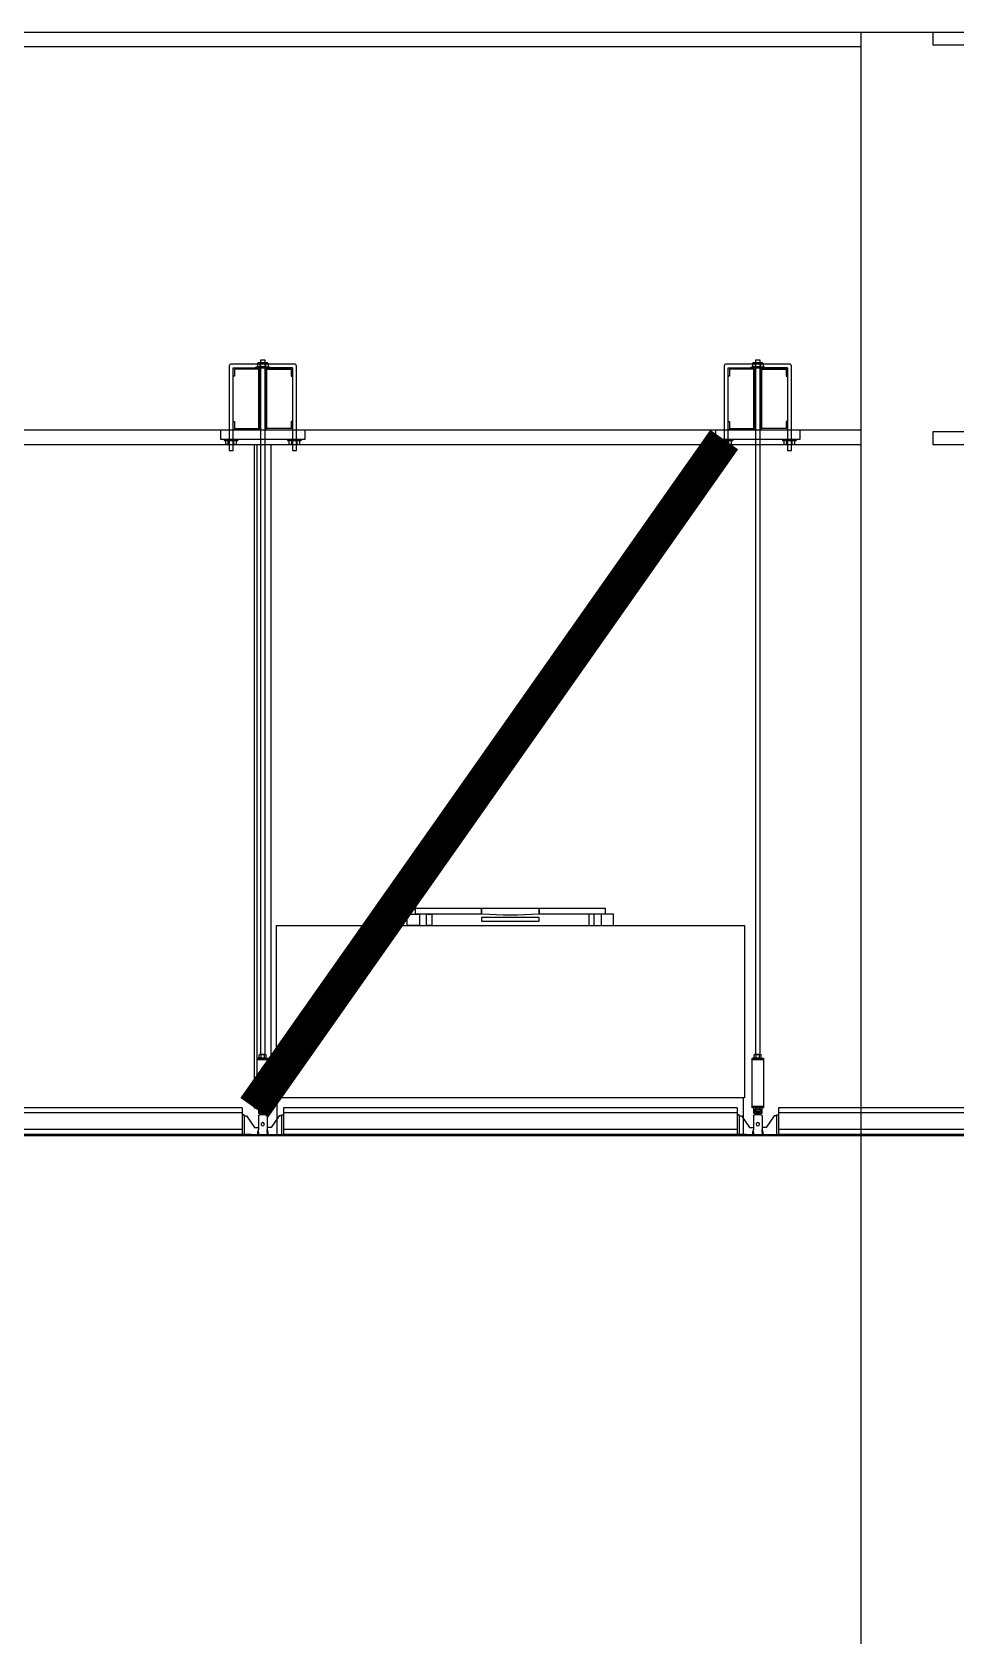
# Model space of a CAD drawing. Header units: millimetres. Extents: x -32710 to 654186, y -254124 to 420220.
# Drawn here: x 228441 to 230680, y 389838 to 393725 of the extents above; entities that cross this region are included whole.
import ezdxf
from ezdxf.xclip import XClip

# ---------------------------------------------------------------- set-up
doc = ezdxf.new("R2010")
doc.units = ezdxf.units.MM
doc.header["$LTSCALE"] = 1000
doc.linetypes.add('YFSHI-02(E-LINE)$0$HIDDEN', pattern=[0.3, 0.2, -0.1])
for name, color, linetype in [('FFU', 145, 'Continuous'), ('TPH12-SEC-@E$0$KABE1', 252, 'Continuous'), ('TPH12-SEC-@E$0$STEEL2', 252, 'Continuous'), ('TPH12-SEC-@E$0$STEEL3', 252, 'Continuous'), ('YFSHI-02(E-LINE)$0$SH-LINE-10', 10, 'Continuous'), ('YFSHI-02(E-LINE)$0$SH-LINE-130', 130, 'Continuous'), ('YFSHI-02(E-LINE)$0$SH-LINE-82', 82, 'Continuous')]:
    doc.layers.add(name, color=color, linetype=linetype)

# ---------------------------------------------------------------- blocks, each defined once
blk = doc.blocks.new('TPH12-SEC-@E')
at = {"layer": 'TPH12-SEC-@E$0$KABE1'}
blk.add_line((47000, 393725), (273000, 393725), dxfattribs=at)
at = {"layer": 'TPH12-SEC-@E$0$STEEL2'}
blk.add_lwpolyline([(230625, 393725), (230975, 393725), (230975, 393693), (230827.5, 393693, 0.414214), (230809.5, 393675), (230809.5, 392775, 0.414214), (230827.5, 392757), (230975, 392757), (230975, 392725), (230625, 392725), (230625, 392757), (230772.5, 392757, 0.414214), (230790.5, 392775), (230790.5, 393675, 0.414214), (230772.5, 393693), (230625, 393693)], format="xyb", close=True, dxfattribs=at)
at = {"layer": 'TPH12-SEC-@E$0$STEEL3', "linetype": 'Continuous'}
for p, q in [((230450, 393689), (222750, 393689)), ((222750, 392761), (230450, 392761)), ((230450, 392725), (222750, 392725))]:
    blk.add_line(p, q, dxfattribs=at)
at = {"layer": 'TPH12-SEC-@E$0$STEEL3'}
blk.add_line((230450, 393725), (230450, 385050), dxfattribs=at)
blk = doc.blocks.new('YFSHI-02(E-LINE)$0$CEILING-A')
for p, q in [((-110, 6.8), (-110, 0)), ((-110, 6.8), (0, 6.8)), ((-110, 5.57), (0, 5.57)), ((0, 6.8), (0, 0)), ((-110, 1.52), (0, 1.52)), ((-110, 0.28), (0, 0.28)), ((-110, 0), (0, 0))]:
    blk.add_line(p, q)
blk = doc.blocks.new('YFSHI-02(E-LINE)$0$1')
for p, q in [((0.45, 5.1), (0, 5.1)), ((0, 5.1), (0, 0)), ((0.45, 4.8), (0.45, 5.1)), ((0.45, 4.8), (1.05, 4.8)), ((0.45, 4.8), (0.45, 0.28)), ((1.05, 4.8), (3, 2.05)), ((3.95, 4.8), (3.95, 2.05)), ((4.25, 5.1), (5.75, 5.1)), ((6.05, 4.8), (6.05, 2.05)), ((8.95, 4.8), (7, 2.05)), ((9.55, 4.8), (8.95, 4.8)), ((9.55, 4.8), (9.55, 5.1)), ((9.55, 5.1), (10, 5.1)), ((9.55, 4.8), (9.55, 0.33)), ((10, 5.1), (10, 0)), ((9.4, 0.33), (0, 0.33)), ((0, 0.25), (5.68, 0.25)), ((0, 0), (10, 0)), ((2.2, 0), (5, 0)), ((3, 2.05), (3.95, 2.05)), ((3.95, 1.55), (3.75, 0.88)), ((3.75, 0.88), (3.95, 0.88)), ((3.75, 0.88), (3.75, 0.25)), ((3.95, 2.05), (3.95, 1.55)), ((3.95, 0.88), (3.95, 1.55)), ((3.95, 0.88), (3.95, 0.45)), ((10, 0.25), (4.32, 0.25)), ((7, 2.05), (6.05, 2.05)), ((6.05, 2.05), (6.05, 1.55)), ((6.05, 1.55), (6.25, 0.88)), ((6.05, 0.88), (6.05, 1.55)), ((6.25, 0.88), (6.05, 0.88)), ((6.05, 0.88), (6.05, 0.45)), ((6.25, 0.88), (6.25, 0.25)), ((7.8, 0.33), (10, 0.33))]:
    blk.add_line(p, q)
blk.add_lwpolyline([(4.3, 5.1), (4.3, 5.4, 0.414214), (4.2, 5.5), (3.96, 5.5, -0.414214), (3.94, 5.52), (3.94, 6.76, -0.414214), (3.98, 6.8), (4.46, 6.8, -0.414214), (4.5, 6.76), (4.5, 6.42, -0.414214), (4.48, 6.4), (4.18, 6.4, 0.414214), (4.16, 6.38), (4.16, 5.8, 0.414214), (4.26, 5.7), (5.74, 5.7, 0.414214), (5.84, 5.8), (5.84, 6.38, 0.414214), (5.82, 6.4), (5.52, 6.4, -0.414214), (5.5, 6.42), (5.5, 6.76, -0.414214), (5.54, 6.8), (6.02, 6.8, -0.414214), (6.06, 6.76), (6.06, 5.52, -0.414214), (6.04, 5.5), (5.8, 5.5, 0.414214), (5.7, 5.4), (5.7, 5.1)], format="xyb")
blk.add_lwpolyline([(4.52, 5.5, 0.414214), (4.42, 5.4), (4.42, 5.2, 0.414214), (4.52, 5.1), (5.48, 5.1, 0.414214), (5.58, 5.2), (5.58, 5.4, 0.414214), (5.48, 5.5)], format="xyb", close=True)
blk.add_circle((5, 2.8), 0.41)
for centre, radius, start, end in [((4.25, 4.8), 0.3, 90, 180), ((5.75, 4.8), 0.3, 0, 90), ((3.75, 0.45), 0.2, 270, 0), ((6.25, 0.45), 0.2, 180, 270)]:
    blk.add_arc(centre, radius, start, end)
blk = doc.blocks.new('YFSHI-02(E-LINE)')
at = {"layer": 'YFSHI-02(E-LINE)$0$SH-LINE-10'}
for p, q in [((228918.5, 392915.5), (228918.5, 392711.3)), ((229076.5, 392920.5), (228923.5, 392920.5)), ((228928, 392711.3), (228928, 392911)), ((228928, 392911), (229072, 392911)), ((229016.5, 392913.1), (228983.5, 392913.1)), ((228983.5, 392911), (228983.5, 392913.1)), ((229016.5, 392911), (228983.5, 392911)), ((228987.3, 392921.8), (228987.3, 392914.3)), ((228987.3, 392921.8), (228987.3, 392914.3)), ((229011.7, 392923), (228988.3, 392923)), ((229011.7, 392923), (228988.3, 392923)), ((228990.7, 392922.7), (228988.3, 392922.7)), ((228990.7, 392922.7), (228988.3, 392922.7)), ((228990.7, 392913.4), (228988.3, 392913.4)), ((228990.7, 392913.4), (228988.3, 392913.4)), ((229011.7, 392913.1), (228988.3, 392913.1)), ((228993.2, 392921.8), (228993.2, 392914.3)), ((228993.2, 392921.8), (228993.2, 392914.3)), ((228995.2, 391247), (228995.2, 392931)), ((228995.2, 392931), (229004.8, 392931)), ((229003.5, 392922.7), (228996.5, 392922.7)), ((229003.5, 392922.7), (228996.5, 392922.7)), ((229003.5, 392913.4), (228996.5, 392913.4)), ((229003.5, 392913.4), (228996.5, 392913.4)), ((229004.8, 392931), (229004.8, 391247)), ((229006.8, 392921.8), (229006.8, 392914.3)), ((229006.8, 392921.8), (229006.8, 392914.3)), ((229009.3, 392922.7), (229011.7, 392922.7)), ((229009.3, 392922.7), (229011.7, 392922.7)), ((229009.3, 392913.4), (229011.7, 392913.4)), ((229009.3, 392913.4), (229011.7, 392913.4)), ((229012.7, 392921.8), (229012.7, 392914.3)), ((229012.7, 392921.8), (229012.7, 392914.3)), ((229016.5, 392911), (229016.5, 392913.1)), ((229072, 392911), (229072, 392711.3)), ((229081.5, 392737.3), (229081.5, 392915.5)), ((230118.5, 392915.5), (230118.5, 392711.3)), ((230276.5, 392920.5), (230123.5, 392920.5)), ((230128, 392711.3), (230128, 392911)), ((230128, 392911), (230272, 392911)), ((230216.5, 392913.1), (230183.5, 392913.1)), ((230183.5, 392911), (230183.5, 392913.1)), ((230216.5, 392911), (230183.5, 392911)), ((230187.3, 392921.8), (230187.3, 392914.3)), ((230187.3, 392921.8), (230187.3, 392914.3)), ((230211.7, 392923), (230188.3, 392923)), ((230211.7, 392923), (230188.3, 392923)), ((230190.7, 392922.7), (230188.3, 392922.7)), ((230190.7, 392922.7), (230188.3, 392922.7)), ((230190.7, 392913.4), (230188.3, 392913.4)), ((230190.7, 392913.4), (230188.3, 392913.4)), ((230211.7, 392913.1), (230188.3, 392913.1)), ((230193.2, 392921.8), (230193.2, 392914.3)), ((230193.2, 392921.8), (230193.2, 392914.3)), ((230195.2, 391247), (230195.2, 392931)), ((230195.2, 392931), (230204.8, 392931)), ((230203.5, 392922.7), (230196.5, 392922.7)), ((230203.5, 392922.7), (230196.5, 392922.7)), ((230203.5, 392913.4), (230196.5, 392913.4)), ((230203.5, 392913.4), (230196.5, 392913.4)), ((230204.8, 392931), (230204.8, 391247)), ((230206.8, 392921.8), (230206.8, 392914.3)), ((230206.8, 392921.8), (230206.8, 392914.3)), ((230209.3, 392922.7), (230211.7, 392922.7)), ((230209.3, 392922.7), (230211.7, 392922.7)), ((230209.3, 392913.4), (230211.7, 392913.4)), ((230209.3, 392913.4), (230211.7, 392913.4)), ((230212.7, 392921.8), (230212.7, 392914.3)), ((230212.7, 392921.8), (230212.7, 392914.3)), ((230216.5, 392911), (230216.5, 392913.1)), ((230272, 392911), (230272, 392711.3)), ((230281.5, 392737.3), (230281.5, 392915.5)), ((228898.2, 392761), (229101.8, 392761)), ((228898.2, 392737.3), (228898.2, 392761)), ((229101.8, 392761), (229101.8, 392737.3)), ((230098.2, 392761), (230301.8, 392761)), ((230098.2, 392737.3), (230098.2, 392761)), ((230301.8, 392761), (230301.8, 392737.3)), ((229101.8, 392737.3), (228898.2, 392737.3)), ((228906.7, 392737.3), (228939.8, 392737.3)), ((228906.7, 392737.3), (228906.7, 392735.2)), ((228906.7, 392735.2), (228939.8, 392735.2)), ((228910.6, 392726.5), (228910.6, 392734)), ((228910.6, 392726.5), (228910.6, 392734)), ((228911.5, 392735.2), (228935, 392735.2)), ((228911.5, 392725.3), (228935, 392725.3)), ((228911.5, 392725.3), (228935, 392725.3)), ((228914, 392734.9), (228911.6, 392734.9)), ((228914, 392734.9), (228911.6, 392734.9)), ((228914, 392725.7), (228911.6, 392725.7)), ((228914, 392725.7), (228911.6, 392725.7)), ((228916.4, 392726.5), (228916.4, 392734)), ((228916.4, 392726.5), (228916.4, 392734)), ((228919.7, 392734.9), (228926.8, 392734.9)), ((228919.7, 392734.9), (228926.8, 392734.9)), ((228919.7, 392725.7), (228926.8, 392725.7)), ((228919.7, 392725.7), (228926.8, 392725.7)), ((228930, 392726.5), (228930, 392734)), ((228930, 392726.5), (228930, 392734)), ((228932.5, 392734.9), (228934.9, 392734.9)), ((228932.5, 392734.9), (228934.9, 392734.9)), ((228932.5, 392725.7), (228934.9, 392725.7)), ((228932.5, 392725.7), (228934.9, 392725.7)), ((228935.9, 392726.5), (228935.9, 392734)), ((228935.9, 392726.5), (228935.9, 392734)), ((228939.8, 392737.3), (228939.8, 392735.2)), ((229060.2, 392737.3), (229093.3, 392737.3)), ((229060.2, 392737.3), (229060.2, 392735.2)), ((229060.2, 392735.2), (229093.3, 392735.2)), ((229064.1, 392726.5), (229064.1, 392734)), ((229064.1, 392726.5), (229064.1, 392734)), ((229065, 392735.2), (229088.5, 392735.2)), ((229065, 392725.3), (229088.5, 392725.3)), ((229065, 392725.3), (229088.5, 392725.3)), ((229067.5, 392734.9), (229065.1, 392734.9)), ((229067.5, 392734.9), (229065.1, 392734.9)), ((229067.5, 392725.7), (229065.1, 392725.7)), ((229067.5, 392725.7), (229065.1, 392725.7)), ((229070, 392726.5), (229070, 392734)), ((229070, 392726.5), (229070, 392734)), ((229073.2, 392734.9), (229080.3, 392734.9)), ((229073.2, 392734.9), (229080.3, 392734.9)), ((229073.2, 392725.7), (229080.3, 392725.7)), ((229073.2, 392725.7), (229080.3, 392725.7)), ((229081.5, 392711.3), (229081.5, 392737.3)), ((229083.6, 392726.5), (229083.6, 392734)), ((229083.6, 392726.5), (229083.6, 392734)), ((229086, 392734.9), (229088.4, 392734.9)), ((229086, 392734.9), (229088.4, 392734.9)), ((229086, 392725.7), (229088.4, 392725.7)), ((229086, 392725.7), (229088.4, 392725.7)), ((229089.4, 392726.5), (229089.4, 392734)), ((229089.4, 392726.5), (229089.4, 392734)), ((229093.3, 392737.3), (229093.3, 392735.2)), ((230301.8, 392737.3), (230098.2, 392737.3)), ((230106.7, 392737.3), (230139.8, 392737.3)), ((230106.7, 392737.3), (230106.7, 392735.2)), ((230106.7, 392735.2), (230139.8, 392735.2)), ((230110.6, 392726.5), (230110.6, 392734)), ((230110.6, 392726.5), (230110.6, 392734)), ((230111.5, 392735.2), (230135, 392735.2)), ((230111.5, 392725.3), (230135, 392725.3)), ((230111.5, 392725.3), (230135, 392725.3)), ((230114, 392734.9), (230111.6, 392734.9)), ((230114, 392734.9), (230111.6, 392734.9)), ((230114, 392725.7), (230111.6, 392725.7)), ((230114, 392725.7), (230111.6, 392725.7)), ((230116.4, 392726.5), (230116.4, 392734)), ((230116.4, 392726.5), (230116.4, 392734)), ((230119.7, 392734.9), (230126.8, 392734.9)), ((230119.7, 392734.9), (230126.8, 392734.9)), ((230119.7, 392725.7), (230126.8, 392725.7)), ((230119.7, 392725.7), (230126.8, 392725.7)), ((230130, 392726.5), (230130, 392734)), ((230130, 392726.5), (230130, 392734)), ((230132.5, 392734.9), (230134.9, 392734.9)), ((230132.5, 392734.9), (230134.9, 392734.9)), ((230132.5, 392725.7), (230134.9, 392725.7)), ((230132.5, 392725.7), (230134.9, 392725.7)), ((230135.9, 392726.5), (230135.9, 392734)), ((230135.9, 392726.5), (230135.9, 392734)), ((230139.8, 392737.3), (230139.8, 392735.2)), ((230260.2, 392737.3), (230293.3, 392737.3)), ((230260.2, 392737.3), (230260.2, 392735.2)), ((230260.2, 392735.2), (230293.3, 392735.2)), ((230264.1, 392726.5), (230264.1, 392734)), ((230264.1, 392726.5), (230264.1, 392734)), ((230265, 392735.2), (230288.5, 392735.2)), ((230265, 392725.3), (230288.5, 392725.3)), ((230265, 392725.3), (230288.5, 392725.3)), ((230267.5, 392734.9), (230265.1, 392734.9)), ((230267.5, 392734.9), (230265.1, 392734.9)), ((230267.5, 392725.7), (230265.1, 392725.7)), ((230267.5, 392725.7), (230265.1, 392725.7)), ((230270, 392726.5), (230270, 392734)), ((230270, 392726.5), (230270, 392734)), ((230273.2, 392734.9), (230280.3, 392734.9)), ((230273.2, 392734.9), (230280.3, 392734.9)), ((230273.2, 392725.7), (230280.3, 392725.7)), ((230273.2, 392725.7), (230280.3, 392725.7)), ((230281.5, 392711.3), (230281.5, 392737.3)), ((230283.6, 392726.5), (230283.6, 392734)), ((230283.6, 392726.5), (230283.6, 392734)), ((230286, 392734.9), (230288.4, 392734.9)), ((230286, 392734.9), (230288.4, 392734.9)), ((230286, 392725.7), (230288.4, 392725.7)), ((230286, 392725.7), (230288.4, 392725.7)), ((230289.4, 392726.5), (230289.4, 392734)), ((230289.4, 392726.5), (230289.4, 392734)), ((230293.3, 392737.3), (230293.3, 392735.2)), ((228918.5, 392711.3), (228928, 392711.3)), ((229072, 392711.3), (229081.5, 392711.3)), ((230118.5, 392711.3), (230128, 392711.3)), ((230272, 392711.3), (230281.5, 392711.3)), ((228991.5, 391239.3), (228991.5, 391246.1)), ((228991.5, 391239.3), (228991.5, 391246.1)), ((228992.1, 391247), (229007.9, 391247)), ((228992.1, 391247), (229007.9, 391247)), ((228994.5, 391246.7), (228992.2, 391246.7)), ((228994.5, 391246.7), (228992.2, 391246.7)), ((229004.8, 391247), (228995.2, 391247)), ((228996.2, 391239.3), (228996.2, 391246.1)), ((228996.2, 391239.3), (228996.2, 391246.1)), ((228998.5, 391246.7), (229001.5, 391246.7)), ((229003.8, 391239.3), (229003.8, 391246.1)), ((229003.8, 391239.3), (229003.8, 391246.1)), ((229005.5, 391246.7), (229007.8, 391246.7)), ((229005.5, 391246.7), (229007.8, 391246.7)), ((229008.5, 391239.3), (229008.5, 391246.1)), ((229008.5, 391239.3), (229008.5, 391246.1)), ((230191.5, 391239.3), (230191.5, 391246.1)), ((230191.5, 391239.3), (230191.5, 391246.1)), ((230192.1, 391247), (230207.9, 391247)), ((230192.1, 391247), (230207.9, 391247)), ((230194.5, 391246.7), (230192.2, 391246.7)), ((230194.5, 391246.7), (230192.2, 391246.7)), ((230204.8, 391247), (230195.2, 391247)), ((230196.2, 391239.3), (230196.2, 391246.1)), ((230196.2, 391239.3), (230196.2, 391246.1)), ((230198.5, 391246.7), (230201.5, 391246.7)), ((230203.8, 391239.3), (230203.8, 391246.1)), ((230203.8, 391239.3), (230203.8, 391246.1)), ((230205.5, 391246.7), (230207.8, 391246.7)), ((230205.5, 391246.7), (230207.8, 391246.7)), ((230208.5, 391239.3), (230208.5, 391246.1)), ((230208.5, 391239.3), (230208.5, 391246.1)), ((228986.6, 391238.5), (229013.4, 391238.5)), ((228986.6, 391238.5), (229013.4, 391238.5)), ((228986.6, 391118), (228986.6, 391238.5)), ((228986.6, 391118), (228986.6, 391238.5)), ((228986.6, 391238.5), (229013.4, 391238.5)), ((228992.1, 391238.5), (229007.9, 391238.5)), ((228992.1, 391238.5), (229007.9, 391238.5)), ((228994.5, 391238.7), (228992.2, 391238.7)), ((228994.5, 391238.7), (228992.2, 391238.7)), ((228998.5, 391238.7), (229001.5, 391238.7)), ((228998.5, 391238.7), (229001.5, 391238.7)), ((229005.5, 391238.7), (229007.8, 391238.7)), ((229005.5, 391238.7), (229007.8, 391238.7)), ((229013.4, 391238.5), (229013.4, 391118)), ((229013.4, 391238.5), (229013.4, 391118)), ((230186.6, 391238.5), (230213.4, 391238.5)), ((230186.6, 391238.5), (230213.4, 391238.5)), ((230186.6, 391118), (230186.6, 391238.5)), ((230186.6, 391118), (230186.6, 391238.5)), ((230186.6, 391238.5), (230213.4, 391238.5)), ((230192.1, 391238.5), (230207.9, 391238.5)), ((230192.1, 391238.5), (230207.9, 391238.5)), ((230194.5, 391238.7), (230192.2, 391238.7)), ((230194.5, 391238.7), (230192.2, 391238.7)), ((230198.5, 391238.7), (230201.5, 391238.7)), ((230198.5, 391238.7), (230201.5, 391238.7)), ((230205.5, 391238.7), (230207.8, 391238.7)), ((230205.5, 391238.7), (230207.8, 391238.7)), ((230213.4, 391238.5), (230213.4, 391118)), ((230213.4, 391238.5), (230213.4, 391118)), ((229013.4, 391118), (228986.6, 391118)), ((229013.4, 391118), (228986.6, 391118)), ((228992.1, 391108.9), (228992.1, 391113.3)), ((229008.1, 391113.3), (228992.1, 391113.3)), ((229008.3, 391108.9), (228992.1, 391108.9)), ((228993.2, 391108.9), (228993.2, 391113.3)), ((228995.6, 391113.3), (228995.6, 391113.9)), ((229004.3, 391113.9), (228995.6, 391113.9)), ((228995.8, 391108.9), (228995.8, 391113.3)), ((228995.9, 391113.9), (228995.9, 391118)), ((229004.1, 391113.9), (229004.1, 391118)), ((229004.3, 391113.3), (229004.3, 391113.9)), ((229008.3, 391109), (229008.3, 391113.1)), ((230213.4, 391118), (230186.6, 391118)), ((230213.4, 391118), (230186.6, 391118)), ((230192.1, 391108.9), (230192.1, 391113.3)), ((230208.1, 391113.3), (230192.1, 391113.3)), ((230208.3, 391108.9), (230192.1, 391108.9)), ((230193.2, 391108.9), (230193.2, 391113.3)), ((230195.6, 391113.3), (230195.6, 391113.9)), ((230204.3, 391113.9), (230195.6, 391113.9)), ((230195.8, 391108.9), (230195.8, 391113.3)), ((230195.9, 391113.9), (230195.9, 391118)), ((230204.1, 391113.9), (230204.1, 391118)), ((230204.3, 391113.3), (230204.3, 391113.9)), ((230208.3, 391109), (230208.3, 391113.1))]:
    blk.add_line(p, q, dxfattribs=at)
for points in [[(228986.6, 391234.8), (229013.4, 391234.8)], [(228986.6, 391234.8), (229013.4, 391234.8)], [(230186.6, 391234.8), (230213.4, 391234.8)], [(230186.6, 391234.8), (230213.4, 391234.8)], [(228986.6, 391121.6), (229013.4, 391121.6)], [(228986.6, 391121.6), (229013.4, 391121.6)], [(230186.6, 391121.6), (230213.4, 391121.6)], [(230186.6, 391121.6), (230213.4, 391121.6)]]:
    blk.add_lwpolyline(points, dxfattribs=at)
for centre, radius, start, end in [((228923.5, 392915.5), 5, 90, 180), ((228989.3, 392921.2), 2.1, 120.5681, 163.207), ((228989.3, 392921.2), 2.1, 120.5681, 163.207), ((228989.1, 392920.8), 2.02, 111.8965, 149.5654), ((228989.1, 392920.8), 2.02, 111.8965, 149.5654), ((228989.1, 392915.3), 2.02, 210.4346, 248.1035), ((228989.1, 392915.3), 2.02, 210.4346, 248.1035), ((228989.3, 392914.9), 2.1, 196.793, 239.4319), ((228989.3, 392914.9), 2.1, 196.793, 239.4319), ((228989.3, 392914.6), 8.18, 61.7885, 80.1123), ((228989.3, 392914.6), 8.18, 61.7885, 80.1123), ((228989.3, 392921.5), 8.18, 279.8877, 298.2115), ((228989.3, 392921.5), 8.18, 279.8877, 298.2115), ((228997.2, 392913.2), 9.43, 94.1532, 114.8761), ((228997.2, 392913.2), 9.43, 94.1532, 114.8761), ((228997.2, 392922.8), 9.43, 245.1239, 265.8468), ((228997.2, 392922.8), 9.43, 245.1239, 265.8468), ((229002.8, 392913.2), 9.43, 65.1239, 85.8468), ((229002.8, 392913.2), 9.43, 65.1239, 85.8468), ((229002.8, 392922.8), 9.43, 274.1532, 294.8761), ((229002.8, 392922.8), 9.43, 274.1532, 294.8761), ((229010.7, 392914.6), 8.18, 99.8877, 118.2115), ((229010.7, 392914.6), 8.18, 99.8877, 118.2115), ((229010.7, 392921.5), 8.18, 241.7885, 260.1123), ((229010.7, 392921.5), 8.18, 241.7885, 260.1123), ((229010.7, 392921.2), 2.1, 16.793, 59.4319), ((229010.7, 392921.2), 2.1, 16.793, 59.4319), ((229010.9, 392920.8), 2.02, 30.4346, 68.1035), ((229010.9, 392920.8), 2.02, 30.4346, 68.1035), ((229010.7, 392914.9), 2.1, 300.5681, 343.207), ((229010.9, 392915.3), 2.02, 291.8965, 329.5654), ((229010.9, 392915.3), 2.02, 291.8965, 329.5654), ((229010.7, 392914.9), 2.1, 300.5681, 343.207), ((229076.5, 392915.5), 5, 0, 90), ((230123.5, 392915.5), 5, 90, 180), ((230189.3, 392921.2), 2.1, 120.5681, 163.207), ((230189.3, 392921.2), 2.1, 120.5681, 163.207), ((230189.1, 392920.8), 2.02, 111.8965, 149.5654), ((230189.1, 392920.8), 2.02, 111.8965, 149.5654), ((230189.1, 392915.3), 2.02, 210.4346, 248.1035), ((230189.1, 392915.3), 2.02, 210.4346, 248.1035), ((230189.3, 392914.9), 2.1, 196.793, 239.4319), ((230189.3, 392914.9), 2.1, 196.793, 239.4319), ((230189.3, 392914.6), 8.18, 61.7885, 80.1123), ((230189.3, 392914.6), 8.18, 61.7885, 80.1123), ((230189.3, 392921.5), 8.18, 279.8877, 298.2115), ((230189.3, 392921.5), 8.18, 279.8877, 298.2115), ((230197.2, 392913.2), 9.43, 94.1532, 114.8761), ((230197.2, 392913.2), 9.43, 94.1532, 114.8761), ((230197.2, 392922.8), 9.43, 245.1239, 265.8468), ((230197.2, 392922.8), 9.43, 245.1239, 265.8468), ((230202.8, 392913.2), 9.43, 65.1239, 85.8468), ((230202.8, 392913.2), 9.43, 65.1239, 85.8468), ((230202.8, 392922.8), 9.43, 274.1532, 294.8761), ((230202.8, 392922.8), 9.43, 274.1532, 294.8761), ((230210.7, 392914.6), 8.18, 99.8877, 118.2115), ((230210.7, 392914.6), 8.18, 99.8877, 118.2115), ((230210.7, 392921.5), 8.18, 241.7885, 260.1123), ((230210.7, 392921.5), 8.18, 241.7885, 260.1123), ((230210.7, 392921.2), 2.1, 16.793, 59.4319), ((230210.7, 392921.2), 2.1, 16.793, 59.4319), ((230210.9, 392920.8), 2.02, 30.4346, 68.1035), ((230210.9, 392920.8), 2.02, 30.4346, 68.1035), ((230210.7, 392914.9), 2.1, 300.5681, 343.207), ((230210.9, 392915.3), 2.02, 291.8965, 329.5654), ((230210.9, 392915.3), 2.02, 291.8965, 329.5654), ((230210.7, 392914.9), 2.1, 300.5681, 343.207), ((230276.5, 392915.5), 5, 0, 90), ((228912.6, 392733.4), 2.1, 120.5681, 163.207), ((228912.6, 392733.4), 2.1, 120.5681, 163.207), ((228912.3, 392733), 2.02, 111.8965, 149.5654), ((228912.3, 392733), 2.02, 111.8965, 149.5654), ((228912.3, 392727.5), 2.02, 210.4346, 248.1035), ((228912.6, 392727.1), 2.1, 196.793, 239.4319), ((228912.6, 392727.1), 2.1, 196.793, 239.4319), ((228912.3, 392727.5), 2.02, 210.4346, 248.1035), ((228912.6, 392726.8), 8.18, 61.7885, 80.1123), ((228912.6, 392726.8), 8.18, 61.7885, 80.1123), ((228912.6, 392733.7), 8.18, 279.8877, 298.2115), ((228912.6, 392733.7), 8.18, 279.8877, 298.2115), ((228920.4, 392725.5), 9.43, 94.1532, 114.8761), ((228920.4, 392725.5), 9.43, 94.1532, 114.8761), ((228920.4, 392735.1), 9.43, 245.1239, 265.8468), ((228920.4, 392735.1), 9.43, 245.1239, 265.8468), ((228926.1, 392725.5), 9.43, 65.1239, 85.8468), ((228926.1, 392725.5), 9.43, 65.1239, 85.8468), ((228926.1, 392735.1), 9.43, 274.1532, 294.8761), ((228926.1, 392735.1), 9.43, 274.1532, 294.8761), ((228933.9, 392726.8), 8.18, 99.8877, 118.2115), ((228933.9, 392726.8), 8.18, 99.8877, 118.2115), ((228933.9, 392733.7), 8.18, 241.7885, 260.1123), ((228933.9, 392733.7), 8.18, 241.7885, 260.1123), ((228934.2, 392733), 2.02, 30.4346, 68.1035), ((228934.2, 392733), 2.02, 30.4346, 68.1035), ((228934.2, 392727.5), 2.02, 291.8965, 329.5654), ((228934.2, 392727.5), 2.02, 291.8965, 329.5654), ((228933.9, 392733.4), 2.1, 16.793, 59.4319), ((228933.9, 392733.4), 2.1, 16.793, 59.4319), ((228933.9, 392727.1), 2.1, 300.5681, 343.207), ((228933.9, 392727.1), 2.1, 300.5681, 343.207), ((229066.1, 392733.4), 2.1, 120.5681, 163.207), ((229066.1, 392733.4), 2.1, 120.5681, 163.207), ((229065.8, 392733), 2.02, 111.8965, 149.5654), ((229065.8, 392733), 2.02, 111.8965, 149.5654), ((229065.8, 392727.5), 2.02, 210.4346, 248.1035), ((229066.1, 392727.1), 2.1, 196.793, 239.4319), ((229066.1, 392727.1), 2.1, 196.793, 239.4319), ((229065.8, 392727.5), 2.02, 210.4346, 248.1035), ((229066.1, 392726.8), 8.18, 61.7885, 80.1123), ((229066.1, 392726.8), 8.18, 61.7885, 80.1123), ((229066.1, 392733.7), 8.18, 279.8877, 298.2115), ((229066.1, 392733.7), 8.18, 279.8877, 298.2115), ((229073.9, 392725.5), 9.43, 94.1532, 114.8761), ((229073.9, 392725.5), 9.43, 94.1532, 114.8761), ((229073.9, 392735.1), 9.43, 245.1239, 265.8468), ((229073.9, 392735.1), 9.43, 245.1239, 265.8468), ((229079.6, 392725.5), 9.43, 65.1239, 85.8468), ((229079.6, 392725.5), 9.43, 65.1239, 85.8468), ((229079.6, 392735.1), 9.43, 274.1532, 294.8761), ((229079.6, 392735.1), 9.43, 274.1532, 294.8761), ((229087.4, 392726.8), 8.18, 99.8877, 118.2115), ((229087.4, 392726.8), 8.18, 99.8877, 118.2115), ((229087.4, 392733.7), 8.18, 241.7885, 260.1123), ((229087.4, 392733.7), 8.18, 241.7885, 260.1123), ((229087.7, 392733), 2.02, 30.4346, 68.1035), ((229087.7, 392733), 2.02, 30.4346, 68.1035), ((229087.7, 392727.5), 2.02, 291.8965, 329.5654), ((229087.7, 392727.5), 2.02, 291.8965, 329.5654), ((229087.4, 392733.4), 2.1, 16.793, 59.4319), ((229087.4, 392733.4), 2.1, 16.793, 59.4319), ((229087.4, 392727.1), 2.1, 300.5681, 343.207), ((229087.4, 392727.1), 2.1, 300.5681, 343.207), ((230112.6, 392733.4), 2.1, 120.5681, 163.207), ((230112.6, 392733.4), 2.1, 120.5681, 163.207), ((230112.3, 392733), 2.02, 111.8965, 149.5654), ((230112.3, 392733), 2.02, 111.8965, 149.5654), ((230112.3, 392727.5), 2.02, 210.4346, 248.1035), ((230112.6, 392727.1), 2.1, 196.793, 239.4319), ((230112.6, 392727.1), 2.1, 196.793, 239.4319), ((230112.3, 392727.5), 2.02, 210.4346, 248.1035), ((230112.6, 392726.8), 8.18, 61.7885, 80.1123), ((230112.6, 392726.8), 8.18, 61.7885, 80.1123), ((230112.6, 392733.7), 8.18, 279.8877, 298.2115), ((230112.6, 392733.7), 8.18, 279.8877, 298.2115), ((230120.4, 392725.5), 9.43, 94.1532, 114.8761), ((230120.4, 392725.5), 9.43, 94.1532, 114.8761), ((230120.4, 392735.1), 9.43, 245.1239, 265.8468), ((230120.4, 392735.1), 9.43, 245.1239, 265.8468), ((230126.1, 392725.5), 9.43, 65.1239, 85.8468), ((230126.1, 392725.5), 9.43, 65.1239, 85.8468), ((230126.1, 392735.1), 9.43, 274.1532, 294.8761), ((230126.1, 392735.1), 9.43, 274.1532, 294.8761), ((230133.9, 392726.8), 8.18, 99.8877, 118.2115), ((230133.9, 392726.8), 8.18, 99.8877, 118.2115), ((230133.9, 392733.7), 8.18, 241.7885, 260.1123), ((230133.9, 392733.7), 8.18, 241.7885, 260.1123), ((230134.2, 392733), 2.02, 30.4346, 68.1035), ((230134.2, 392733), 2.02, 30.4346, 68.1035), ((230134.2, 392727.5), 2.02, 291.8965, 329.5654), ((230134.2, 392727.5), 2.02, 291.8965, 329.5654), ((230133.9, 392733.4), 2.1, 16.793, 59.4319), ((230133.9, 392733.4), 2.1, 16.793, 59.4319), ((230133.9, 392727.1), 2.1, 300.5681, 343.207), ((230133.9, 392727.1), 2.1, 300.5681, 343.207), ((230266.1, 392733.4), 2.1, 120.5681, 163.207), ((230266.1, 392733.4), 2.1, 120.5681, 163.207), ((230265.8, 392733), 2.02, 111.8965, 149.5654), ((230265.8, 392733), 2.02, 111.8965, 149.5654), ((230265.8, 392727.5), 2.02, 210.4346, 248.1035), ((230266.1, 392727.1), 2.1, 196.793, 239.4319), ((230266.1, 392727.1), 2.1, 196.793, 239.4319), ((230265.8, 392727.5), 2.02, 210.4346, 248.1035), ((230266.1, 392726.8), 8.18, 61.7885, 80.1123), ((230266.1, 392726.8), 8.18, 61.7885, 80.1123), ((230266.1, 392733.7), 8.18, 279.8877, 298.2115), ((230266.1, 392733.7), 8.18, 279.8877, 298.2115), ((230273.9, 392725.5), 9.43, 94.1532, 114.8761), ((230273.9, 392725.5), 9.43, 94.1532, 114.8761), ((230273.9, 392735.1), 9.43, 245.1239, 265.8468), ((230273.9, 392735.1), 9.43, 245.1239, 265.8468), ((230279.6, 392725.5), 9.43, 65.1239, 85.8468), ((230279.6, 392725.5), 9.43, 65.1239, 85.8468), ((230279.6, 392735.1), 9.43, 274.1532, 294.8761), ((230279.6, 392735.1), 9.43, 274.1532, 294.8761), ((230287.4, 392726.8), 8.18, 99.8877, 118.2115), ((230287.4, 392726.8), 8.18, 99.8877, 118.2115), ((230287.4, 392733.7), 8.18, 241.7885, 260.1123), ((230287.4, 392733.7), 8.18, 241.7885, 260.1123), ((230287.7, 392733), 2.02, 30.4346, 68.1035), ((230287.7, 392733), 2.02, 30.4346, 68.1035), ((230287.7, 392727.5), 2.02, 291.8965, 329.5654), ((230287.7, 392727.5), 2.02, 291.8965, 329.5654), ((230287.4, 392733.4), 2.1, 16.793, 59.4319), ((230287.4, 392733.4), 2.1, 16.793, 59.4319), ((230287.4, 392727.1), 2.1, 300.5681, 343.207), ((230287.4, 392727.1), 2.1, 300.5681, 343.207), ((228992.9, 391245.7), 1.46, 120.5681, 163.207), ((228992.9, 391245.7), 1.46, 120.5681, 163.207), ((228992.7, 391245.4), 1.4, 111.8965, 149.5654), ((228992.7, 391245.4), 1.4, 111.8965, 149.5654), ((228992.9, 391239.7), 1.46, 196.793, 239.4319), ((228992.7, 391240), 1.4, 210.4346, 248.1035), ((228992.7, 391240), 1.4, 210.4346, 248.1035), ((228992.9, 391239.7), 1.46, 196.793, 239.4319), ((228993.6, 391241.1), 5.67, 61.7885, 80.1123), ((228993.6, 391241.1), 5.67, 61.7885, 80.1123), ((228993.6, 391244.3), 5.67, 279.8877, 298.2115), ((228993.6, 391244.3), 5.67, 279.8877, 298.2115), ((228999, 391240.2), 6.54, 94.1532, 114.8761), ((228999, 391240.2), 6.54, 94.1532, 114.8761), ((228999, 391245.2), 6.54, 245.1239, 265.8468), ((228999, 391245.2), 6.54, 245.1239, 265.8468), ((229001, 391240.2), 6.54, 65.1239, 85.8468), ((229001, 391240.2), 6.54, 65.1239, 85.8468), ((229001, 391245.2), 6.54, 274.1532, 294.8761), ((229001, 391245.2), 6.54, 274.1532, 294.8761), ((229006.4, 391241.1), 5.67, 99.8877, 118.2115), ((229006.4, 391241.1), 5.67, 99.8877, 118.2115), ((229006.4, 391244.3), 5.67, 241.7885, 260.1123), ((229006.4, 391244.3), 5.67, 241.7885, 260.1123), ((229007.3, 391245.4), 1.4, 30.4346, 68.1035), ((229007.3, 391245.4), 1.4, 30.4346, 68.1035), ((229007.3, 391240), 1.4, 291.8965, 329.5654), ((229007.3, 391240), 1.4, 291.8965, 329.5654), ((229007.1, 391245.7), 1.46, 16.793, 59.4319), ((229007.1, 391245.7), 1.46, 16.793, 59.4319), ((229007.1, 391239.7), 1.46, 300.5681, 343.207), ((229007.1, 391239.7), 1.46, 300.5681, 343.207), ((230192.9, 391245.7), 1.46, 120.5681, 163.207), ((230192.9, 391245.7), 1.46, 120.5681, 163.207), ((230192.7, 391245.4), 1.4, 111.8965, 149.5654), ((230192.7, 391245.4), 1.4, 111.8965, 149.5654), ((230192.9, 391239.7), 1.46, 196.793, 239.4319), ((230192.7, 391240), 1.4, 210.4346, 248.1035), ((230192.7, 391240), 1.4, 210.4346, 248.1035), ((230192.9, 391239.7), 1.46, 196.793, 239.4319), ((230193.6, 391241.1), 5.67, 61.7885, 80.1123), ((230193.6, 391241.1), 5.67, 61.7885, 80.1123), ((230193.6, 391244.3), 5.67, 279.8877, 298.2115), ((230193.6, 391244.3), 5.67, 279.8877, 298.2115), ((230199, 391240.2), 6.54, 94.1532, 114.8761), ((230199, 391240.2), 6.54, 94.1532, 114.8761), ((230199, 391245.2), 6.54, 245.1239, 265.8468), ((230199, 391245.2), 6.54, 245.1239, 265.8468), ((230201, 391240.2), 6.54, 65.1239, 85.8468), ((230201, 391240.2), 6.54, 65.1239, 85.8468), ((230201, 391245.2), 6.54, 274.1532, 294.8761), ((230201, 391245.2), 6.54, 274.1532, 294.8761), ((230206.4, 391241.1), 5.67, 99.8877, 118.2115), ((230206.4, 391241.1), 5.67, 99.8877, 118.2115), ((230206.4, 391244.3), 5.67, 241.7885, 260.1123), ((230206.4, 391244.3), 5.67, 241.7885, 260.1123), ((230207.3, 391245.4), 1.4, 30.4346, 68.1035), ((230207.3, 391245.4), 1.4, 30.4346, 68.1035), ((230207.3, 391240), 1.4, 291.8965, 329.5654), ((230207.3, 391240), 1.4, 291.8965, 329.5654), ((230207.1, 391245.7), 1.46, 16.793, 59.4319), ((230207.1, 391245.7), 1.46, 16.793, 59.4319), ((230207.1, 391239.7), 1.46, 300.5681, 343.207), ((230207.1, 391239.7), 1.46, 300.5681, 343.207), ((228997.4, 391111.1), 5.76, 157.8828, 180.1952), ((228997.4, 391111.1), 5.76, 179.8048, 202.1172), ((229005.9, 391111.2), 2.29, 356.5141, 63.2222), ((229005.9, 391111.2), 2.29, 356.5141, 63.2222), ((229005.9, 391111), 2.29, 296.7778, 3.4859), ((229008.1, 391113.1), 0.2, 0, 90), ((229008.3, 391109), 0.0625, 270, 0), ((230197.4, 391111.1), 5.76, 157.8828, 180.1952), ((230197.4, 391111.1), 5.76, 179.8048, 202.1172), ((230205.9, 391111.2), 2.29, 356.5141, 63.2222), ((230205.9, 391111.2), 2.29, 356.5141, 63.2222), ((230205.9, 391111), 2.29, 296.7778, 3.4859), ((230208.1, 391113.1), 0.2, 0, 90), ((230208.3, 391109), 0.0625, 270, 0)]:
    blk.add_arc(centre, radius, start, end, dxfattribs=at)
at = {"layer": 'YFSHI-02(E-LINE)$0$SH-LINE-130'}
for p, q in [((228928, 392891), (228928, 392911)), ((228928, 392911), (228993, 392911)), ((228993, 392911), (228993, 392761)), ((229072, 392911), (229007, 392911)), ((229007, 392911), (229007, 392761)), ((229072, 392891), (229072, 392911)), ((230128, 392891), (230128, 392911)), ((230128, 392911), (230193, 392911)), ((230193, 392911), (230193, 392761)), ((230272, 392911), (230207, 392911)), ((230207, 392911), (230207, 392761)), ((230272, 392891), (230272, 392911)), ((228931, 392891), (228928, 392891)), ((228990, 392908), (228931, 392908)), ((228931, 392908), (228931, 392891)), ((228990, 392764), (228990, 392908)), ((229010, 392764), (229010, 392908)), ((229010, 392908), (229069, 392908)), ((229069, 392908), (229069, 392891)), ((229069, 392891), (229072, 392891)), ((230131, 392891), (230128, 392891)), ((230190, 392908), (230131, 392908)), ((230131, 392908), (230131, 392891)), ((230190, 392764), (230190, 392908)), ((230210, 392764), (230210, 392908)), ((230210, 392908), (230269, 392908)), ((230269, 392908), (230269, 392891)), ((230269, 392891), (230272, 392891)), ((228928, 392761), (228928, 392781)), ((228928, 392781), (228931, 392781)), ((228993, 392761), (228928, 392761)), ((228931, 392781), (228931, 392764)), ((228931, 392764), (228990, 392764)), ((229007, 392761), (229072, 392761)), ((229069, 392764), (229010, 392764)), ((229072, 392781), (229069, 392781)), ((229069, 392781), (229069, 392764)), ((229072, 392761), (229072, 392781)), ((230128, 392761), (230128, 392781)), ((230128, 392781), (230131, 392781)), ((230193, 392761), (230128, 392761)), ((230131, 392781), (230131, 392764)), ((230131, 392764), (230190, 392764)), ((230207, 392761), (230272, 392761)), ((230269, 392764), (230210, 392764)), ((230272, 392781), (230269, 392781)), ((230269, 392781), (230269, 392764)), ((230272, 392761), (230272, 392781))]:
    blk.add_line(p, q, dxfattribs=at)
at = {"layer": 'YFSHI-02(E-LINE)$0$SH-LINE-130', "linetype": 'YFSHI-02(E-LINE)$0$HIDDEN', "ltscale": 100}
blk.add_line((228986.4, 391118), (228986.4, 392725), dxfattribs=at)
at = {"layer": 'YFSHI-02(E-LINE)$0$SH-LINE-130', "const_width": 82.6}
blk.add_lwpolyline([(228979.3, 391118), (230118.5, 392737.3)], dxfattribs=at)
at = {"layer": 'YFSHI-02(E-LINE)$0$SH-LINE-130'}
blk.add_lwpolyline([(228979.3, 391118), (229020.6, 391118), (229020.6, 392725), (228979.3, 392725), (228979.3, 391118)], dxfattribs=at)
at = {"layer": 'YFSHI-02(E-LINE)$0$SH-LINE-82', "xscale": -10, "yscale": 10, "zscale": 10}
for name, p in [('YFSHI-02(E-LINE)$0$CEILING-A', (227850, 391050)), ('YFSHI-02(E-LINE)$0$1', (229050, 391050)), ('YFSHI-02(E-LINE)$0$CEILING-A', (229050, 391050)), ('YFSHI-02(E-LINE)$0$1', (230250, 391050)), ('YFSHI-02(E-LINE)$0$CEILING-A', (230250, 391050))]:
    blk.add_blockref(name, p, dxfattribs=at)
blk = doc.blocks.new('FFU-120x120x55')
for p, q in [((-56.8, 50.8), (-56.8, 9)), ((56.8, 50.8), (-56.8, 50.8)), ((56.8, 50.8), (56.8, 9)), ((-56.8, 9), (56.8, 9)), ((-56.5, 0), (-56.5, 9)), ((56.5, 0), (56.5, 9)), ((-56.5, 0), (56.5, 0))]:
    blk.add_line(p, q)
for points in [[(-7, 54.87, 0.414214), (-7.13, 55), (-23, 55), (-23, 53.5), (-7.13, 53.5, 0.414214), (-7, 53.63)], [(6.87, 53.49, 0.396463), (7, 53.63), (7, 54.87, 0.414214), (6.87, 55), (-6.87, 55, 0.414214), (-7, 54.87), (-7, 53.63, 0.396539), (-6.87, 53.49, 0.029282)], [(7.13, 53.5), (23, 53.5), (23, 55), (7.13, 55, 0.414214), (7, 54.87), (7, 53.63, 0.414214)]]:
    blk.add_lwpolyline(points, format="xyb", close=True)
for points in [[(-22.03, 50.8), (-25, 50.8), (-25, 53.5), (-22.03, 53.5), (-22.03, 51.04)], [(-19, 50.8), (-20.35, 50.8), (-20.35, 53.5), (-19, 53.5), (-19, 51.04)], [(-7, 51.8), (-7, 52.7), (7, 52.7), (7, 51.8)], [(19, 50.8), (20.35, 50.8), (20.35, 53.5), (19, 53.5), (19, 50.95)], [(22.03, 50.8), (25, 50.8), (25, 53.5), (22.03, 53.5), (22.03, 50.95)]]:
    blk.add_lwpolyline(points, close=True)

msp = doc.modelspace()

# ---------------------------------------------------------------- block references
msp.add_blockref('TPH12-SEC-@E', (0, 0))
ref = msp.add_blockref('YFSHI-02(E-LINE)', (0, 0))
XClip(ref).set_block_clipping_path([(193435.9728033519, 355635.7797075855), (305020.60558715, 413217.0386999981)])
at = {"layer": 'FFU', "xscale": -10, "yscale": 10, "zscale": 10}
msp.add_blockref('FFU-120x120x55', (229600, 391052), dxfattribs=at)

doc.saveas('drawing.dxf')
